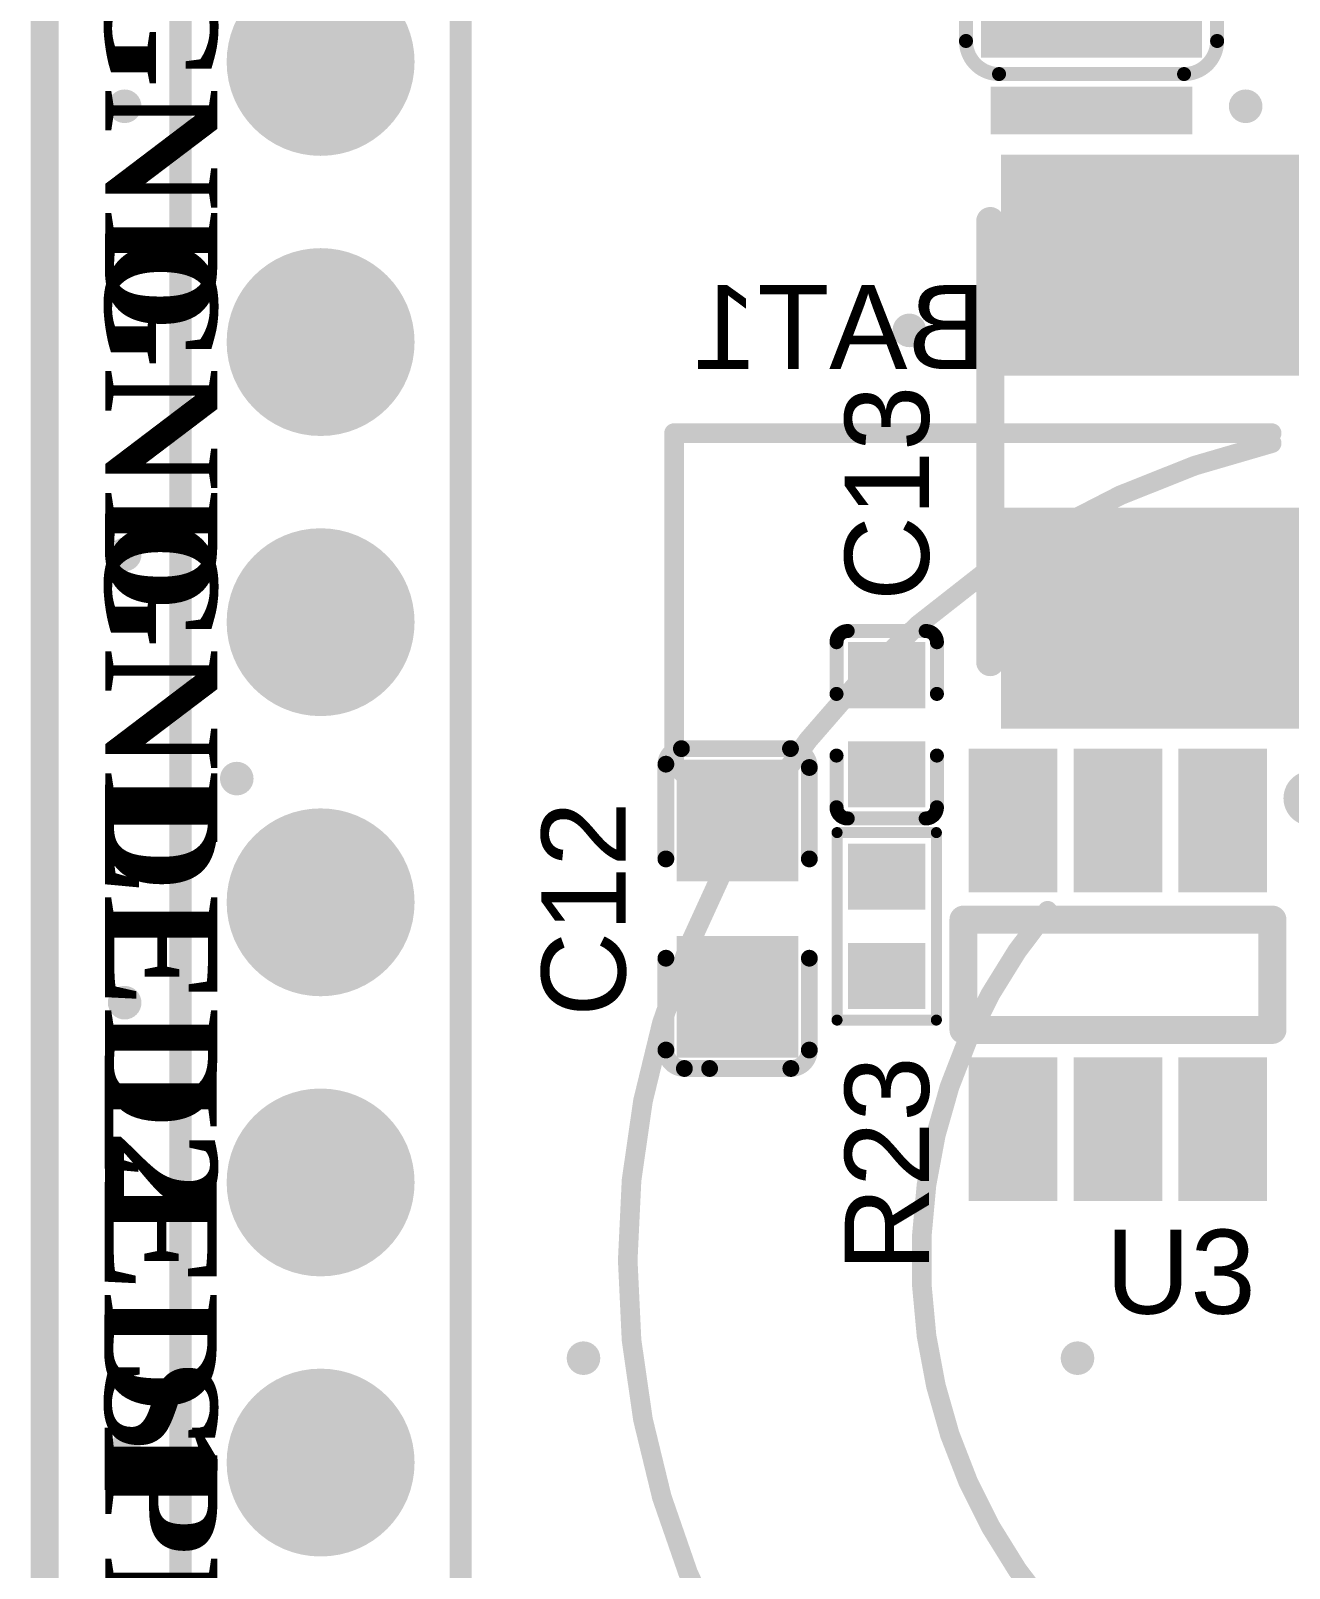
# Model space of a CAD drawing. Header units: inches. Extents: x 3.09 to 5.07, y 1.45 to 3.28.
# Drawn here: x 3.086 to 3.536, y 1.958 to 2.507 of the extents above; entities that cross this region are included whole.
import ezdxf

# ---------------------------------------------------------------- set-up
doc = ezdxf.new("R2010")
doc.units = ezdxf.units.IN
doc.header["$MEASUREMENT"] = 0
for name, color, linetype in [('BottomOverlay', 54, 'Continuous'), ('BottomSolder', 6, 'Continuous'), ('KeepOutLayer', 6, 'Continuous'), ('MultiLayer', 9, 'Continuous'), ('PadHoleLayer', 156, 'Continuous'), ('TopOverlay', 2, 'Continuous'), ('TopPaste', 8, 'Continuous'), ('TopSolder', 216, 'Continuous'), ('ViaHoleLayer', 16, 'Continuous')]:
    doc.layers.add(name, color=color, linetype=linetype)
doc.styles.add('Arial', font='', dxfattribs={"height": 0.2})
doc.styles.add('Times New Roman_Bold', font='', dxfattribs={"height": 0.2})
doc.styles.get('Arial').set_extended_font_data('Arial')
doc.styles.get('Times New Roman_Bold').set_extended_font_data('Times New Roman', bold=True)

# ---------------------------------------------------------------- blocks, each defined once
blk = doc.blocks.new('SOT23_6_10')
at = {"layer": 'TopPaste'}
for points in [[(-0.03346, 0.04921), (-0.03346, 0.02559), (-0.07677, 0.02559), (-0.07677, 0.04921)], [(0.07677, 0.04921), (0.07677, 0.02559), (0.03346, 0.02559), (0.03346, 0.04921)], [(-0.03346, 0.01181), (-0.03346, -0.01181), (-0.07677, -0.01181), (-0.07677, 0.01181)], [(0.07677, 0.01181), (0.07677, -0.01181), (0.03346, -0.01181), (0.03346, 0.01181)], [(-0.03346, -0.02559), (-0.03346, -0.04921), (-0.07677, -0.04921), (-0.07677, -0.02559)], [(0.07677, -0.02559), (0.07677, -0.04921), (0.03346, -0.04921), (0.03346, -0.02559)]]:
    blk.add_hatch(color=8, dxfattribs=at).paths.add_polyline_path(points)
at = {"layer": 'TopSolder'}
for points in [[(-0.02946, 0.05321), (-0.02946, 0.02159), (-0.08077, 0.02159), (-0.08077, 0.05321)], [(0.08077, 0.05321), (0.08077, 0.02159), (0.02946, 0.02159), (0.02946, 0.05321)], [(-0.02946, 0.01581), (-0.02946, -0.01581), (-0.08077, -0.01581), (-0.08077, 0.01581)], [(0.08077, 0.01581), (0.08077, -0.01581), (0.02946, -0.01581), (0.02946, 0.01581)], [(-0.02946, -0.02159), (-0.02946, -0.05321), (-0.08077, -0.05321), (-0.08077, -0.02159)], [(0.08077, -0.02159), (0.08077, -0.05321), (0.02946, -0.05321), (0.02946, -0.02159)]]:
    blk.add_hatch(color=216, dxfattribs=at).paths.add_polyline_path(points)
at = {"layer": 'TopOverlay'}
for points in [[(-0.01969, 0.05512, 0.01, 0.01, 0), (0.01969, 0.05512, 0.01, 0.01, 0)], [(-0.01969, 0.05512, 0.01, 0.01, 0), (-0.01969, -0.05512, 0.01, 0.01, 0)], [(0.01969, 0.05512, 0.01, 0.01, 0), (0.01969, -0.05512, 0.01, 0.01, 0)], [(-0.01969, -0.05512, 0.01, 0.01, 0), (0.01969, -0.05512, 0.01, 0.01, 0)]]:
    blk.add_lwpolyline(points, format="xyseb", dxfattribs=at)
for points in [[(-0.02218, 0.05512, 0.005, 0.005, 1), (-0.01718, 0.05512, 0.005, 0.005, 1)], [(-0.02218, 0.05512, 0.005, 0.005, 1), (-0.01718, 0.05512, 0.005, 0.005, 1)], [(0.01718, 0.05512, 0.005, 0.005, 1), (0.02218, 0.05512, 0.005, 0.005, 1)], [(0.01718, 0.05512, 0.005, 0.005, 1), (0.02218, 0.05512, 0.005, 0.005, 1)], [(-0.02218, -0.05512, 0.005, 0.005, 1), (-0.01718, -0.05512, 0.005, 0.005, 1)], [(-0.02218, -0.05512, 0.005, 0.005, 1), (-0.01718, -0.05512, 0.005, 0.005, 1)], [(0.01718, -0.05512, 0.005, 0.005, 1), (0.02218, -0.05512, 0.005, 0.005, 1)], [(0.01718, -0.05512, 0.005, 0.005, 1), (0.02218, -0.05512, 0.005, 0.005, 1)], [(0.06791, -0.0689, 0.00984, 0.00984, 1), (0.05807, -0.0689, 0.00984, 0.00984, 1)], [(0.05561, -0.0689, 0.00492, 0.00492, 1), (0.06053, -0.0689, 0.00492, 0.00492, 1)], [(0.06545, -0.0689, 0.00492, 0.00492, 1), (0.07037, -0.0689, 0.00492, 0.00492, 1)]]:
    blk.add_lwpolyline(points, format="xyseb", close=True, dxfattribs=at)
blk = doc.blocks.new('R0402_12')
at = {"layer": 'TopPaste'}
for points in [[(-0.02756, -0.01181), (-0.02756, 0.01181), (-0.00787, 0.01181), (-0.00787, -0.01181)], [(0.00787, -0.01181), (0.00787, 0.01181), (0.02756, 0.01181), (0.02756, -0.01181)]]:
    blk.add_hatch(color=8, dxfattribs=at).paths.add_polyline_path(points)
at = {"layer": 'TopSolder'}
for points in [[(-0.02953, -0.01378), (-0.02953, 0.01378), (-0.00591, 0.01378), (-0.00591, -0.01378)], [(0.00591, -0.01378), (0.00591, 0.01378), (0.02953, 0.01378), (0.02953, -0.01378)]]:
    blk.add_hatch(color=216, dxfattribs=at).paths.add_polyline_path(points)
at = {"layer": 'TopOverlay'}
for points in [[(-0.03346, 0.01772, 0.00394, 0.00394, 0), (0.03346, 0.01772, 0.00394, 0.00394, 0)], [(-0.03346, 0.01772, 0.00394, 0.00394, 0), (-0.03346, -0.01772, 0.00394, 0.00394, 0)], [(0.03346, 0.01772, 0.00394, 0.00394, 0), (0.03346, -0.01772, 0.00394, 0.00394, 0)], [(-0.03346, -0.01772, 0.00394, 0.00394, 0), (0.03346, -0.01772, 0.00394, 0.00394, 0)]]:
    blk.add_lwpolyline(points, format="xyseb", dxfattribs=at)
for points in [[(-0.03445, 0.01772, 0.00197, 0.00197, 1), (-0.03248, 0.01772, 0.00197, 0.00197, 1)], [(-0.03445, 0.01772, 0.00197, 0.00197, 1), (-0.03248, 0.01772, 0.00197, 0.00197, 1)], [(0.03248, 0.01772, 0.00197, 0.00197, 1), (0.03445, 0.01772, 0.00197, 0.00197, 1)], [(0.03248, 0.01772, 0.00197, 0.00197, 1), (0.03445, 0.01772, 0.00197, 0.00197, 1)], [(-0.03445, -0.01772, 0.00197, 0.00197, 1), (-0.03248, -0.01772, 0.00197, 0.00197, 1)], [(-0.03445, -0.01772, 0.00197, 0.00197, 1), (-0.03248, -0.01772, 0.00197, 0.00197, 1)], [(0.03248, -0.01772, 0.00197, 0.00197, 1), (0.03445, -0.01772, 0.00197, 0.00197, 1)], [(0.03248, -0.01772, 0.00197, 0.00197, 1), (0.03445, -0.01772, 0.00197, 0.00197, 1)]]:
    blk.add_lwpolyline(points, format="xyseb", close=True, dxfattribs=at)
blk = doc.blocks.new('HDR1X10_B_15')
at = {"layer": 'BottomSolder'}
h = blk.add_hatch(color=6, dxfattribs=at)
edge = h.paths.add_edge_path()
edge.add_arc((0.3, 0), 0.03353, 0, 360)
h = blk.add_hatch(color=6, dxfattribs=at)
edge = h.paths.add_edge_path()
edge.add_arc((0.4, 0), 0.03353, 0, 360)
h = blk.add_hatch(color=6, dxfattribs=at)
edge = h.paths.add_edge_path()
edge.add_arc((0.5, 0), 0.03353, 0, 360)
h = blk.add_hatch(color=6, dxfattribs=at)
edge = h.paths.add_edge_path()
edge.add_arc((0.6, 0), 0.03353, 0, 360)
h = blk.add_hatch(color=6, dxfattribs=at)
edge = h.paths.add_edge_path()
edge.add_arc((0.7, 0), 0.03353, 0, 360)
h = blk.add_hatch(color=6, dxfattribs=at)
edge = h.paths.add_edge_path()
edge.add_arc((0.8, 0), 0.03353, 0, 360)
at = {"layer": 'MultiLayer'}
h = blk.add_hatch(color=9, dxfattribs=at)
edge = h.paths.add_edge_path()
edge.add_arc((0.3, 0), 0.02953, 0, 360)
h = blk.add_hatch(color=9, dxfattribs=at)
edge = h.paths.add_edge_path()
edge.add_arc((0.4, 0), 0.02953, 0, 360)
h = blk.add_hatch(color=9, dxfattribs=at)
edge = h.paths.add_edge_path()
edge.add_arc((0.5, 0), 0.02953, 0, 360)
h = blk.add_hatch(color=9, dxfattribs=at)
edge = h.paths.add_edge_path()
edge.add_arc((0.6, 0), 0.02953, 0, 360)
h = blk.add_hatch(color=9, dxfattribs=at)
edge = h.paths.add_edge_path()
edge.add_arc((0.7, 0), 0.02953, 0, 360)
h = blk.add_hatch(color=9, dxfattribs=at)
edge = h.paths.add_edge_path()
edge.add_arc((0.8, 0), 0.02953, 0, 360)
at = {"layer": 'PadHoleLayer'}
h = blk.add_hatch(color=156, dxfattribs=at)
edge = h.paths.add_edge_path()
edge.add_arc((0.3, 0), 0.01772, 0, 360)
h = blk.add_hatch(color=156, dxfattribs=at)
edge = h.paths.add_edge_path()
edge.add_arc((0.4, 0), 0.01772, 0, 360)
h = blk.add_hatch(color=156, dxfattribs=at)
edge = h.paths.add_edge_path()
edge.add_arc((0.5, 0), 0.01772, 0, 360)
h = blk.add_hatch(color=156, dxfattribs=at)
edge = h.paths.add_edge_path()
edge.add_arc((0.6, 0), 0.01772, 0, 360)
h = blk.add_hatch(color=156, dxfattribs=at)
edge = h.paths.add_edge_path()
edge.add_arc((0.7, 0), 0.01772, 0, 360)
h = blk.add_hatch(color=156, dxfattribs=at)
edge = h.paths.add_edge_path()
edge.add_arc((0.8, 0), 0.01772, 0, 360)
at = {"layer": 'TopSolder'}
h = blk.add_hatch(color=216, dxfattribs=at)
edge = h.paths.add_edge_path()
edge.add_arc((0.3, 0), 0.03353, 0, 360)
h = blk.add_hatch(color=216, dxfattribs=at)
edge = h.paths.add_edge_path()
edge.add_arc((0.4, 0), 0.03353, 0, 360)
h = blk.add_hatch(color=216, dxfattribs=at)
edge = h.paths.add_edge_path()
edge.add_arc((0.5, 0), 0.03353, 0, 360)
h = blk.add_hatch(color=216, dxfattribs=at)
edge = h.paths.add_edge_path()
edge.add_arc((0.6, 0), 0.03353, 0, 360)
h = blk.add_hatch(color=216, dxfattribs=at)
edge = h.paths.add_edge_path()
edge.add_arc((0.7, 0), 0.03353, 0, 360)
h = blk.add_hatch(color=216, dxfattribs=at)
edge = h.paths.add_edge_path()
edge.add_arc((0.8, 0), 0.03353, 0, 360)
at = {"layer": 'BottomOverlay'}
for points in [[(0.95, 0.05, 0.00787, 0.00787, 0), (-0.05, 0.05, 0.00787, 0.00787, 0)], [(0.95, -0.05, 0.00787, 0.00787, 0), (0.025, -0.05, 0.00787, 0.00787, 0)]]:
    blk.add_lwpolyline(points, format="xyseb", dxfattribs=at)
blk = doc.blocks.new('IND_SMD_L4_0_W4_0_18')
at = {"layer": 'TopPaste'}
for points in [[(-0.027559, -0.082677), (-0.098425, -0.082677), (-0.098425, 0.082677), (-0.027559, 0.082677)], [(0.098425, -0.082677), (0.027559, -0.082677), (0.027559, 0.082677), (0.098425, 0.082677)]]:
    blk.add_hatch(color=8, dxfattribs=at).paths.add_polyline_path(points)
at = {"layer": 'TopSolder'}
for points in [[(-0.023559, -0.086677), (-0.102425, -0.086677), (-0.102425, 0.086677), (-0.023559, 0.086677)], [(0.102425, -0.086677), (0.023559, -0.086677), (0.023559, 0.086677), (0.102425, 0.086677)]]:
    blk.add_hatch(color=216, dxfattribs=at).paths.add_polyline_path(points)
at = {"layer": 'TopOverlay'}
for points in [[(0.07874, 0.090551, 0.01, 0.01, 0), (-0.078741, 0.090552, 0.01, 0.01, 0)], [(-0.078741, -0.090552, 0.01, 0.01, 0), (0.07874, -0.090551, 0.01, 0.01, 0)]]:
    blk.add_lwpolyline(points, format="xyseb", dxfattribs=at)
for points in [[(-0.081241, 0.090552, 0.005, 0.005, 1), (-0.076241, 0.090552, 0.005, 0.005, 1)], [(0.07624, 0.090551, 0.005, 0.005, 1), (0.08124, 0.090551, 0.005, 0.005, 1)], [(-0.081241, -0.090552, 0.005, 0.005, 1), (-0.076241, -0.090552, 0.005, 0.005, 1)], [(0.07624, -0.090551, 0.005, 0.005, 1), (0.08124, -0.090551, 0.005, 0.005, 1)]]:
    blk.add_lwpolyline(points, format="xyseb", close=True, dxfattribs=at)
blk = doc.blocks.new('C0402_19')
at = {"layer": 'TopPaste'}
for points in [[(-0.02756, -0.01181), (-0.02756, 0.01181), (-0.00787, 0.01181), (-0.00787, -0.01181)], [(0.00787, -0.01181), (0.00787, 0.01181), (0.02756, 0.01181), (0.02756, -0.01181)]]:
    blk.add_hatch(color=8, dxfattribs=at).paths.add_polyline_path(points)
at = {"layer": 'TopSolder'}
for points in [[(-0.02953, -0.01378), (-0.02953, 0.01378), (-0.00591, 0.01378), (-0.00591, -0.01378)], [(0.00591, -0.01378), (0.00591, 0.01378), (0.02953, 0.01378), (0.02953, -0.01378)]]:
    blk.add_hatch(color=216, dxfattribs=at).paths.add_polyline_path(points)
at = {"layer": 'TopOverlay'}
for points in [[(-0.03346, 0.01391, 0.005, 0.005, -0.414214), (-0.02946, 0.01791, 0.005, 0.005, 0)], [(-0.02946, 0.01791, 0.005, 0.005, 0), (-0.011, 0.01791, 0.005, 0.005, 0)], [(0.011, 0.01791, 0.005, 0.005, 0), (0.02946, 0.01791, 0.005, 0.005, 0)], [(0.02946, 0.01791, 0.005, 0.005, -0.414214), (0.03346, 0.01391, 0.005, 0.005, 0)], [(-0.03346, 0.01391, 0.005, 0.005, 0), (-0.03346, -0.01391, 0.005, 0.005, 0)], [(0.03346, 0.01391, 0.005, 0.005, 0), (0.03346, -0.01391, 0.005, 0.005, 0)], [(-0.02946, -0.01791, 0.005, 0.005, -0.414214), (-0.03346, -0.01391, 0.005, 0.005, 0)], [(-0.02946, -0.01791, 0.005, 0.005, 0), (-0.011, -0.01791, 0.005, 0.005, 0)], [(0.011, -0.01791, 0.005, 0.005, 0), (0.02946, -0.01791, 0.005, 0.005, 0)], [(0.03346, -0.01391, 0.005, 0.005, -0.414214), (0.02946, -0.01791, 0.005, 0.005, 0)]]:
    blk.add_lwpolyline(points, format="xyseb", dxfattribs=at)
for points in [[(-0.03071, 0.01791, 0.0025, 0.0025, 1), (-0.02821, 0.01791, 0.0025, 0.0025, 1)], [(-0.03071, 0.01791, 0.0025, 0.0025, 1), (-0.02821, 0.01791, 0.0025, 0.0025, 1)], [(-0.01225, 0.01791, 0.0025, 0.0025, 1), (-0.00975, 0.01791, 0.0025, 0.0025, 1)], [(0.00975, 0.01791, 0.0025, 0.0025, 1), (0.01225, 0.01791, 0.0025, 0.0025, 1)], [(0.02821, 0.01791, 0.0025, 0.0025, 1), (0.03071, 0.01791, 0.0025, 0.0025, 1)], [(0.02821, 0.01791, 0.0025, 0.0025, 1), (0.03071, 0.01791, 0.0025, 0.0025, 1)], [(-0.03471, 0.01391, 0.0025, 0.0025, 1), (-0.03221, 0.01391, 0.0025, 0.0025, 1)], [(-0.03471, 0.01391, 0.0025, 0.0025, 1), (-0.03221, 0.01391, 0.0025, 0.0025, 1)], [(0.03221, 0.01391, 0.0025, 0.0025, 1), (0.03471, 0.01391, 0.0025, 0.0025, 1)], [(0.03221, 0.01391, 0.0025, 0.0025, 1), (0.03471, 0.01391, 0.0025, 0.0025, 1)], [(-0.03471, -0.01391, 0.0025, 0.0025, 1), (-0.03221, -0.01391, 0.0025, 0.0025, 1)], [(-0.03471, -0.01391, 0.0025, 0.0025, 1), (-0.03221, -0.01391, 0.0025, 0.0025, 1)], [(-0.03071, -0.01791, 0.0025, 0.0025, 1), (-0.02821, -0.01791, 0.0025, 0.0025, 1)], [(-0.03071, -0.01791, 0.0025, 0.0025, 1), (-0.02821, -0.01791, 0.0025, 0.0025, 1)], [(-0.01225, -0.01791, 0.0025, 0.0025, 1), (-0.00975, -0.01791, 0.0025, 0.0025, 1)], [(0.00975, -0.01791, 0.0025, 0.0025, 1), (0.01225, -0.01791, 0.0025, 0.0025, 1)], [(0.02821, -0.01791, 0.0025, 0.0025, 1), (0.03071, -0.01791, 0.0025, 0.0025, 1)], [(0.02821, -0.01791, 0.0025, 0.0025, 1), (0.03071, -0.01791, 0.0025, 0.0025, 1)], [(0.03221, -0.01391, 0.0025, 0.0025, 1), (0.03471, -0.01391, 0.0025, 0.0025, 1)], [(0.03221, -0.01391, 0.0025, 0.0025, 1), (0.03471, -0.01391, 0.0025, 0.0025, 1)]]:
    blk.add_lwpolyline(points, format="xyseb", close=True, dxfattribs=at)
blk = doc.blocks.new('CAP_TAN_A_3216_20')
at = {"layer": 'TopOverlay'}
blk.add_hatch(color=2, dxfattribs=at).paths.add_polyline_path([(-0.10796, -0.036), (-0.09096, -0.036), (-0.09096, 0.036), (-0.10796, 0.036)])
at = {"layer": 'TopPaste'}
for points in [[(-0.07662, 0.03543), (-0.02938, 0.03543), (-0.02938, -0.03543), (-0.07662, -0.03543)], [(0.0766, -0.03543), (0.02936, -0.03543), (0.02936, 0.03543), (0.0766, 0.03543)]]:
    blk.add_hatch(color=8, dxfattribs=at).paths.add_polyline_path(points)
at = {"layer": 'TopSolder'}
for points in [[(-0.08062, 0.03943), (-0.02538, 0.03943), (-0.02538, -0.03943), (-0.08062, -0.03943)], [(0.0806, -0.03943), (0.02536, -0.03943), (0.02536, 0.03943), (0.0806, 0.03943)]]:
    blk.add_hatch(color=216, dxfattribs=at).paths.add_polyline_path(points)
at = {"layer": 'TopOverlay'}
for points in [[(-0.0865, 0.033, 0.005, 0.005, -0.414214), (-0.07469, 0.04481, 0.005, 0.005, 0)], [(-0.07469, 0.0448, 0.005, 0.005, 0), (-0.02744, 0.0448, 0.005, 0.005, 0)], [(0.02742, 0.0448, 0.005, 0.005, 0), (0.07467, 0.0448, 0.005, 0.005, 0)], [(0.07467, 0.04481, 0.005, 0.005, -0.414214), (0.08648, 0.033, 0.005, 0.005, 0)], [(-0.0865, 0.033, 0.005, 0.005, 0), (-0.0865, -0.03302, 0.005, 0.005, 0)], [(0.08648, 0.033, 0.005, 0.005, 0), (0.08648, -0.03302, 0.005, 0.005, 0)], [(-0.07469, -0.04483, 0.005, 0.005, -0.414214), (-0.0865, -0.03302, 0.005, 0.005, 0)], [(0.08648, -0.03302, 0.005, 0.005, -0.414214), (0.07467, -0.04483, 0.005, 0.005, 0)], [(-0.07469, -0.04482, 0.005, 0.005, 0), (-0.02744, -0.04482, 0.005, 0.005, 0)], [(0.02742, -0.04482, 0.005, 0.005, 0), (0.07467, -0.04482, 0.005, 0.005, 0)]]:
    blk.add_lwpolyline(points, format="xyseb", dxfattribs=at)
for points in [[(-0.07594, 0.04481, 0.0025, 0.0025, 1), (-0.07344, 0.04481, 0.0025, 0.0025, 1)], [(-0.07594, 0.0448, 0.0025, 0.0025, 1), (-0.07344, 0.0448, 0.0025, 0.0025, 1)], [(-0.02869, 0.0448, 0.0025, 0.0025, 1), (-0.02619, 0.0448, 0.0025, 0.0025, 1)], [(0.02617, 0.0448, 0.0025, 0.0025, 1), (0.02867, 0.0448, 0.0025, 0.0025, 1)], [(0.07342, 0.04481, 0.0025, 0.0025, 1), (0.07592, 0.04481, 0.0025, 0.0025, 1)], [(0.07342, 0.0448, 0.0025, 0.0025, 1), (0.07592, 0.0448, 0.0025, 0.0025, 1)], [(-0.08775, 0.033, 0.0025, 0.0025, 1), (-0.08525, 0.033, 0.0025, 0.0025, 1)], [(-0.08775, 0.033, 0.0025, 0.0025, 1), (-0.08525, 0.033, 0.0025, 0.0025, 1)], [(0.08523, 0.033, 0.0025, 0.0025, 1), (0.08773, 0.033, 0.0025, 0.0025, 1)], [(0.08523, 0.033, 0.0025, 0.0025, 1), (0.08773, 0.033, 0.0025, 0.0025, 1)], [(-0.08775, -0.03302, 0.0025, 0.0025, 1), (-0.08525, -0.03302, 0.0025, 0.0025, 1)], [(-0.08775, -0.03302, 0.0025, 0.0025, 1), (-0.08525, -0.03302, 0.0025, 0.0025, 1)], [(0.08523, -0.03302, 0.0025, 0.0025, 1), (0.08773, -0.03302, 0.0025, 0.0025, 1)], [(0.08523, -0.03302, 0.0025, 0.0025, 1), (0.08773, -0.03302, 0.0025, 0.0025, 1)], [(-0.07594, -0.04482, 0.0025, 0.0025, 1), (-0.07344, -0.04482, 0.0025, 0.0025, 1)], [(-0.07594, -0.04483, 0.0025, 0.0025, 1), (-0.07344, -0.04483, 0.0025, 0.0025, 1)], [(-0.02869, -0.04482, 0.0025, 0.0025, 1), (-0.02619, -0.04482, 0.0025, 0.0025, 1)], [(0.02617, -0.04482, 0.0025, 0.0025, 1), (0.02867, -0.04482, 0.0025, 0.0025, 1)], [(0.07342, -0.04482, 0.0025, 0.0025, 1), (0.07592, -0.04482, 0.0025, 0.0025, 1)], [(0.07342, -0.04483, 0.0025, 0.0025, 1), (0.07592, -0.04483, 0.0025, 0.0025, 1)]]:
    blk.add_lwpolyline(points, format="xyseb", close=True, dxfattribs=at)
blk = doc.blocks.new('C0603_22')
at = {"layer": 'TopPaste'}
for points in [[(-0.04921, 0.01772), (-0.01378, 0.01772), (-0.01378, -0.01772), (-0.04921, -0.01772)], [(0.01378, 0.01772), (0.04921, 0.01772), (0.04921, -0.01772), (0.01378, -0.01772)]]:
    blk.add_hatch(color=8, dxfattribs=at).paths.add_polyline_path(points)
at = {"layer": 'TopSolder'}
for points in [[(-0.05321, 0.02172), (-0.00978, 0.02172), (-0.00978, -0.02172), (-0.05321, -0.02172)], [(0.00978, 0.02172), (0.05321, 0.02172), (0.05321, -0.02172), (0.00978, -0.02172)]]:
    blk.add_hatch(color=216, dxfattribs=at).paths.add_polyline_path(points)
at = {"layer": 'TopOverlay'}
for points in [[(-0.05709, 0.01886, 0.006, 0.006, -0.414214), (-0.05036, 0.02559, 0.006, 0.006, 0)], [(-0.01772, 0.02559, 0.006, 0.006, 0), (-0.05036, 0.02559, 0.006, 0.006, 0)], [(0.0505, 0.02559, 0.006, 0.006, 0), (0.01772, 0.02559, 0.006, 0.006, 0)], [(0.0505, 0.02559, 0.006, 0.006, -0.414214), (0.05709, 0.019, 0.006, 0.006, 0)], [(0.05709, -0.019, 0.006, 0.006, 0), (0.05709, 0.019, 0.006, 0.006, 0)], [(-0.05709, -0.02006, 0.006, 0.006, 0), (-0.05709, 0.01886, 0.006, 0.006, 0)], [(0.05709, -0.019, 0.006, 0.006, 0), (0.05709, -0.01, 0.006, 0.006, 0)], [(0.05709, -0.019, 0.006, 0.006, -0.414214), (0.0505, -0.02559, 0.006, 0.006, 0)], [(-0.05155, -0.02559, 0.006, 0.006, -0.414214), (-0.05709, -0.02006, 0.006, 0.006, 0)], [(-0.01772, -0.02559, 0.006, 0.006, 0), (-0.05155, -0.02559, 0.006, 0.006, 0)], [(0.0505, -0.02559, 0.006, 0.006, 0), (0.01772, -0.02559, 0.006, 0.006, 0)]]:
    blk.add_lwpolyline(points, format="xyseb", dxfattribs=at)
for points in [[(-0.05186, 0.02559, 0.003, 0.003, 1), (-0.04886, 0.02559, 0.003, 0.003, 1)], [(-0.05186, 0.02559, 0.003, 0.003, 1), (-0.04886, 0.02559, 0.003, 0.003, 1)], [(-0.01922, 0.02559, 0.003, 0.003, 1), (-0.01622, 0.02559, 0.003, 0.003, 1)], [(0.01622, 0.02559, 0.003, 0.003, 1), (0.01922, 0.02559, 0.003, 0.003, 1)], [(0.049, 0.02559, 0.003, 0.003, 1), (0.052, 0.02559, 0.003, 0.003, 1)], [(0.049, 0.02559, 0.003, 0.003, 1), (0.052, 0.02559, 0.003, 0.003, 1)], [(0.05559, 0.019, 0.003, 0.003, 1), (0.05859, 0.019, 0.003, 0.003, 1)], [(0.05559, 0.019, 0.003, 0.003, 1), (0.05859, 0.019, 0.003, 0.003, 1)], [(-0.05859, 0.01886, 0.003, 0.003, 1), (-0.05559, 0.01886, 0.003, 0.003, 1)], [(-0.05859, 0.01886, 0.003, 0.003, 1), (-0.05559, 0.01886, 0.003, 0.003, 1)], [(0.05559, -0.01, 0.003, 0.003, 1), (0.05859, -0.01, 0.003, 0.003, 1)], [(0.05559, -0.019, 0.003, 0.003, 1), (0.05859, -0.019, 0.003, 0.003, 1)], [(0.05559, -0.019, 0.003, 0.003, 1), (0.05859, -0.019, 0.003, 0.003, 1)], [(0.05559, -0.019, 0.003, 0.003, 1), (0.05859, -0.019, 0.003, 0.003, 1)], [(-0.05859, -0.02006, 0.003, 0.003, 1), (-0.05559, -0.02006, 0.003, 0.003, 1)], [(-0.05859, -0.02006, 0.003, 0.003, 1), (-0.05559, -0.02006, 0.003, 0.003, 1)], [(-0.05305, -0.02559, 0.003, 0.003, 1), (-0.05006, -0.02559, 0.003, 0.003, 1)], [(-0.05305, -0.02559, 0.003, 0.003, 1), (-0.05006, -0.02559, 0.003, 0.003, 1)], [(-0.01922, -0.02559, 0.003, 0.003, 1), (-0.01622, -0.02559, 0.003, 0.003, 1)], [(0.01622, -0.02559, 0.003, 0.003, 1), (0.01922, -0.02559, 0.003, 0.003, 1)], [(0.049, -0.02559, 0.003, 0.003, 1), (0.052, -0.02559, 0.003, 0.003, 1)], [(0.049, -0.02559, 0.003, 0.003, 1), (0.052, -0.02559, 0.003, 0.003, 1)]]:
    blk.add_lwpolyline(points, format="xyseb", close=True, dxfattribs=at)
blk = doc.blocks.new('CR1220____B_84')
at = {"layer": 'BottomOverlay'}
for points in [[(-0.29178, 0.07086, 0.007, 0.007, -0.346451), (-0.00015, 0.30049, 0.007, 0.007, 0)], [(-0.00015, 0.30049, 0.007, 0.007, -0.346586), (0.29152, 0.07072, 0.007, 0.007, 0)], [(0.17702, 0.28396, 0.007, 0.007, 0), (0.15339, 0.26033, 0.007, 0.007, 0)], [(0.17702, 0.28396, 0.007, 0.007, 0), (0.29513, 0.28396, 0.007, 0.007, 0)], [(0.29513, 0.28396, 0.007, 0.007, 0), (0.29513, 0.07072, 0.007, 0.007, 0)], [(-0.12504, 0.15058, 0.007, 0.007, -0.361418), (0.12462, 0.15068, 0.007, 0.007, 0)]]:
    blk.add_lwpolyline(points, format="xyseb", dxfattribs=at)
for points in [[(-0.0019, 0.30049, 0.0035, 0.0035, 1), (0.0016, 0.30049, 0.0035, 0.0035, 1)], [(-0.0019, 0.30049, 0.0035, 0.0035, 1), (0.0016, 0.30049, 0.0035, 0.0035, 1)], [(0.17527, 0.28396, 0.0035, 0.0035, 1), (0.17877, 0.28396, 0.0035, 0.0035, 1)], [(0.17527, 0.28396, 0.0035, 0.0035, 1), (0.17877, 0.28396, 0.0035, 0.0035, 1)], [(0.29338, 0.28396, 0.0035, 0.0035, 1), (0.29688, 0.28396, 0.0035, 0.0035, 1)], [(0.29338, 0.28396, 0.0035, 0.0035, 1), (0.29688, 0.28396, 0.0035, 0.0035, 1)], [(0.15164, 0.26033, 0.0035, 0.0035, 1), (0.15514, 0.26033, 0.0035, 0.0035, 1)], [(0.12287, 0.15068, 0.0035, 0.0035, 1), (0.12637, 0.15068, 0.0035, 0.0035, 1)], [(0.28977, 0.07072, 0.0035, 0.0035, 1), (0.29327, 0.07072, 0.0035, 0.0035, 1)], [(0.29338, 0.07072, 0.0035, 0.0035, 1), (0.29688, 0.07072, 0.0035, 0.0035, 1)]]:
    blk.add_lwpolyline(points, format="xyseb", close=True, dxfattribs=at)

msp = doc.modelspace()

# ---------------------------------------------------------------- hatches: boundary and pattern name
at = {"layer": 'ViaHoleLayer'}
h = msp.add_hatch(color=16, dxfattribs=at)
edge = h.paths.add_edge_path()
edge.add_arc((3.12, 2.48), 0.006, 0, 360)
h = msp.add_hatch(color=16, dxfattribs=at)
edge = h.paths.add_edge_path()
edge.add_arc((3.52, 2.48), 0.006, 0, 360)
h = msp.add_hatch(color=16, dxfattribs=at)
edge = h.paths.add_edge_path()
edge.add_arc((3.4, 2.4), 0.006, 0, 360)
h = msp.add_hatch(color=16, dxfattribs=at)
edge = h.paths.add_edge_path()
edge.add_arc((3.12, 2.32), 0.006, 0, 360)
h = msp.add_hatch(color=16, dxfattribs=at)
edge = h.paths.add_edge_path()
edge.add_arc((3.16, 2.24), 0.006, 0, 360)
h = msp.add_hatch(color=16, dxfattribs=at)
edge = h.paths.add_edge_path()
edge.add_arc((3.12, 2.16), 0.006, 0, 360)
h = msp.add_hatch(color=16, dxfattribs=at)
edge = h.paths.add_edge_path()
edge.add_arc((3.28372, 2.0331), 0.006, 0, 360)
h = msp.add_hatch(color=16, dxfattribs=at)
edge = h.paths.add_edge_path()
edge.add_arc((3.46, 2.0331), 0.006, 0, 360)
h = msp.add_hatch(color=16, dxfattribs=at)
edge = h.paths.add_edge_path()
edge.add_arc((3.12, 2), 0.006, 0, 360)

# ---------------------------------------------------------------- linework, layer by layer
at = {"layer": 'KeepOutLayer'}
msp.add_lwpolyline([(3.0915, 1.46, 0.01, 0.01, 0), (3.0915, 3.23165, 0.01, 0.01, 0)], format="xyseb", dxfattribs=at)

# ---------------------------------------------------------------- block references
for name, p, rotation in [('HDR1X10_B_15', (3.18992, 2.79583), 270), ('CAP_TAN_A_3216_20', (3.465, 2.578), 90), ('CR1220____B_84', (3.6, 2.0682), 90), ('IND_SMD_L4_0_W4_0_18', (3.51941, 2.3603), 270), ('C0402_19', (3.39192, 2.25922), 90), ('C0603_22', (3.33872, 2.1936), 270), ('SOT23_6_10', (3.47443, 2.16997), 90), ('R0402_12', (3.39192, 2.18726), 90)]:
    msp.add_blockref(name, p, dxfattribs=dict(rotation=rotation))

# ---------------------------------------------------------------- texts
at = {"layer": 'BottomOverlay', "style": 'Arial', "text_generation_flag": 2}
msp.add_text('BAT1', height=0.03, dxfattribs=at).set_placement((3.42728, 2.3862))
at = {"layer": 'TopOverlay'}
for s, height, rotation, style, p in [('GND', 0.04, 270, 'Times New Roman_Bold', (3.11305, 2.53359)), ('GND', 0.04, 270, 'Times New Roman_Bold', (3.11305, 2.43359)), ('C13', 0.03, 90, 'Arial', (3.40695, 2.3034)), ('GND', 0.04, 270, 'Times New Roman_Bold', (3.11305, 2.33359)), ('LED2', 0.04, 270, 'Times New Roman_Bold', (3.11301, 2.23891)), ('C12', 0.03, 90, 'Arial', (3.29872, 2.15497)), ('LED1', 0.04, 270, 'Times New Roman_Bold', (3.11281, 2.13736)), ('R23', 0.03, 90, 'Arial', (3.40695, 2.06397)), ('SPK-', 0.04, 270, 'Times New Roman_Bold', (3.11305, 2.0331))]:
    msp.add_text(s, height=height, rotation=rotation, dxfattribs=dict(at, style=style)).set_placement(p)
at = {"layer": 'TopOverlay', "style": 'Arial'}
msp.add_text('U3', height=0.03, dxfattribs=at).set_placement((3.47001, 2.04898))

doc.saveas('drawing.dxf')
